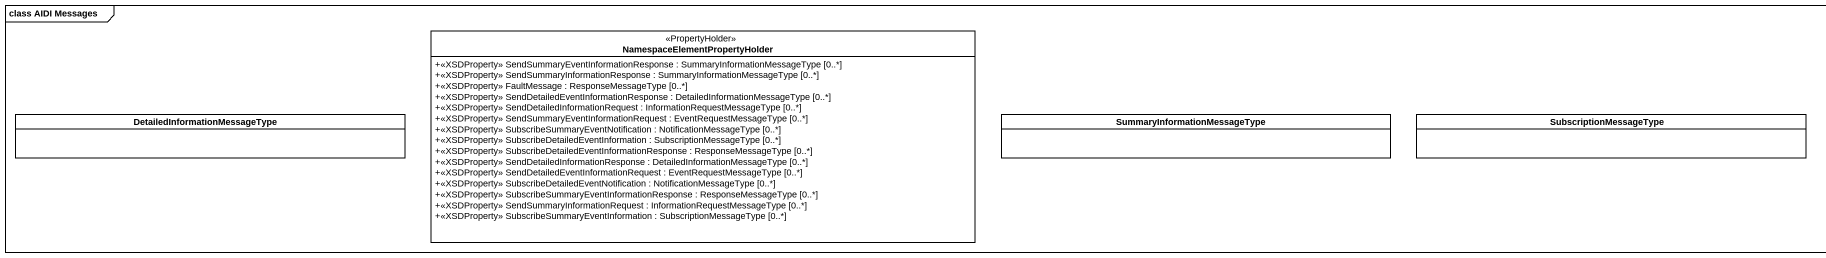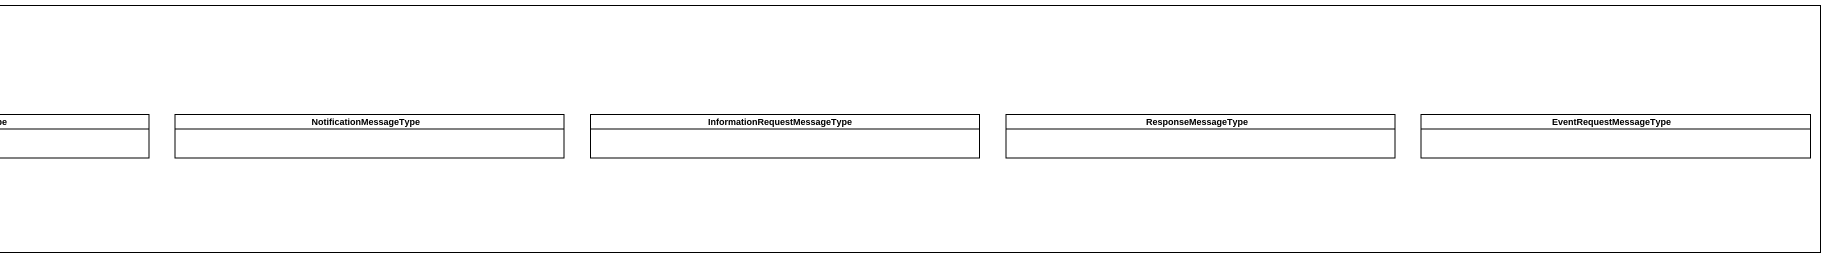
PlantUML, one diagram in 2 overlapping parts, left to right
@startuml
mainframe class AIDI Messages
hide circle
hide empty members
skinparam classAttributeIconSize 0
class "NamespaceElementPropertyHolder" as NamespaceElementPropertyHold <<PropertyHolder>> {
  +<<XSDProperty>> SendSummaryEventInformationResponse : SummaryInformationMessageType [0..*]
  +<<XSDProperty>> SendSummaryInformationResponse : SummaryInformationMessageType [0..*]
  +<<XSDProperty>> FaultMessage : ResponseMessageType [0..*]
  +<<XSDProperty>> SendDetailedEventInformationResponse : DetailedInformationMessageType [0..*]
  +<<XSDProperty>> SendDetailedInformationRequest : InformationRequestMessageType [0..*]
  +<<XSDProperty>> SendSummaryEventInformationRequest : EventRequestMessageType [0..*]
  +<<XSDProperty>> SubscribeSummaryEventNotification : NotificationMessageType [0..*]
  +<<XSDProperty>> SubscribeDetailedEventInformation : SubscriptionMessageType [0..*]
  +<<XSDProperty>> SubscribeDetailedEventInformationResponse : ResponseMessageType [0..*]
  +<<XSDProperty>> SendDetailedInformationResponse : DetailedInformationMessageType [0..*]
  +<<XSDProperty>> SendDetailedEventInformationRequest : EventRequestMessageType [0..*]
  +<<XSDProperty>> SubscribeDetailedEventNotification : NotificationMessageType [0..*]
  +<<XSDProperty>> SubscribeSummaryEventInformationResponse : ResponseMessageType [0..*]
  +<<XSDProperty>> SendSummaryInformationRequest : InformationRequestMessageType [0..*]
  +<<XSDProperty>> SubscribeSummaryEventInformation : SubscriptionMessageType [0..*]
}
class "DetailedInformationMessageType" as DetailedInformationMessageTy
class "SummaryInformationMessageType" as SummaryInformationMessageTyp
class SubscriptionMessageType
class NotificationMessageType
class "InformationRequestMessageType" as InformationRequestMessageTyp
class ResponseMessageType
class EventRequestMessageType
@enduml
